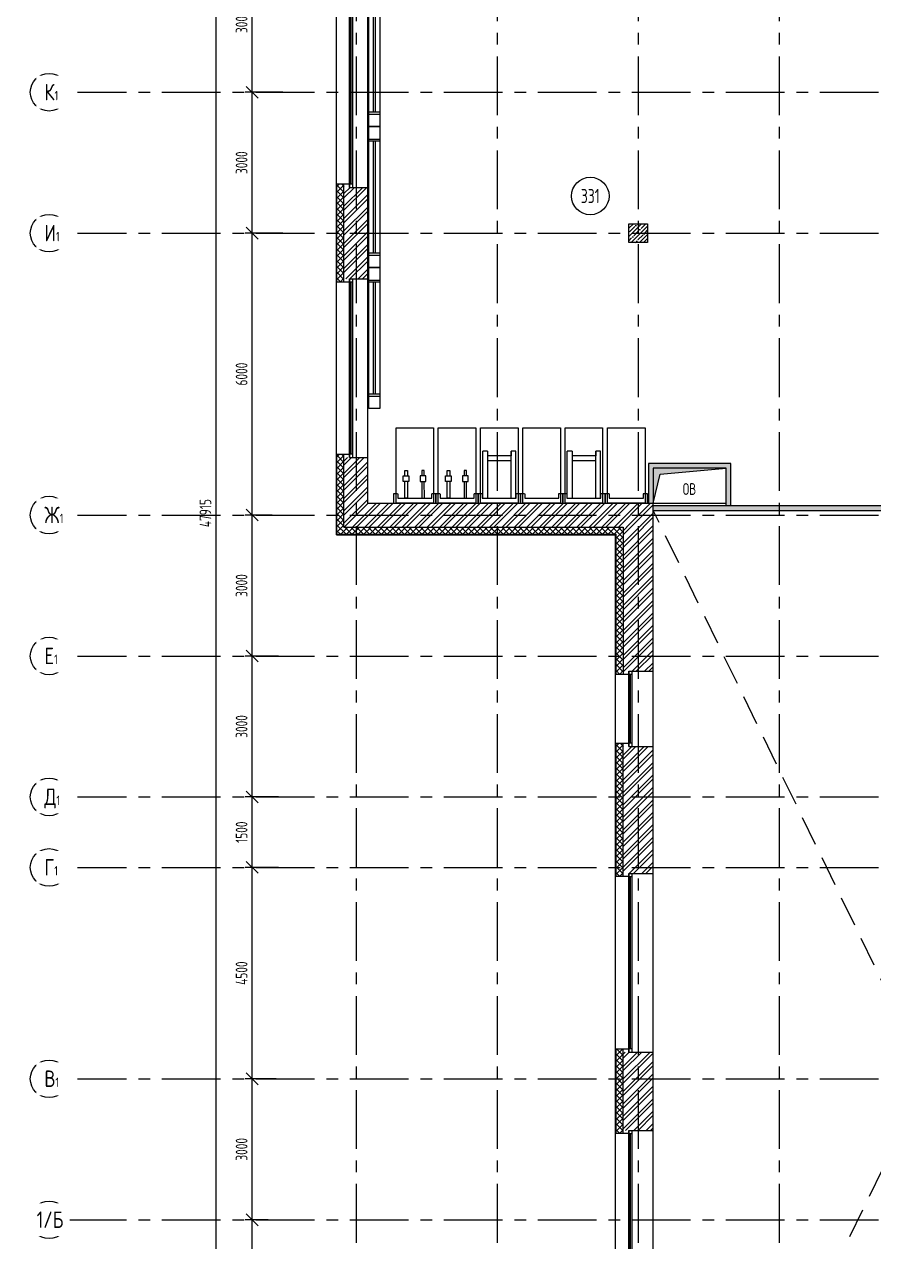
# Model space of a CAD drawing. Header units: millimetres. Extents: x -9318 to 9016603, y 0 to 838141.
# Drawn here: x 50342 to 68412, y 427543 to 453452 of the extents above; entities that cross this region are included whole.
import ezdxf
from ezdxf import colors
from ezdxf.entities.mleader import LeaderData, LeaderLine
from ezdxf.enums import TextEntityAlignment as Align
from ezdxf.math import Vec2, Vec3

# ---------------------------------------------------------------- set-up
doc = ezdxf.new("R2010")
doc.units = ezdxf.units.MM
doc.linetypes.add('CENTER', pattern=[2, 1.25, -0.25, 0.25, -0.25])
doc.linetypes.add('DASHED', pattern=[19.05, 12.7, -6.35])
doc.layers.get('Defpoints').update_dxf_attribs({"color": 8})
doc.layers.add('АР_новое окно', color=160, linetype='Continuous')
doc.layers.add('АР_Номер помещения', color=1, linetype='Continuous', lineweight=25)
doc.styles.add('ICOCPEUR', font='isocpeur.ttf')
doc.styles.add('ISOCPEUR', font='isocpeur.ttf', dxfattribs={"width": 0.7})
doc.styles.add('ГОСТ 2.304', font='isocpeur.ttf', dxfattribs={"width": 0.7})
doc.dimstyles.new('СПДС', dxfattribs={"dimscale": 100, "dimtxt": 2.5, "dimasz": 2.5, "dimexe": 1.5, "dimexo": 0, "dimgap": 1, "dimtad": 1, "dimdec": 0, "dimrnd": 1, "dimtxsty": 'ГОСТ 2.304', "dimblk": 'OBLIQUE', "dimcen": 2.5, "dimdle": 1.5, "dimadec": 0, "dimazin": 2, "dimtfac": 0.75, "dimtdec": 0, "dimtmove": 1, "dimatfit": 3, "dimfxl": 1, "dimtolj": 1, "dimarcsym": 1})
pattern_1 = [(45, (-887844.57, 501230.07), (-132.58252, 132.58252), []), (45, (-887756.18, 501230.07), (-132.58252, 132.58252), [])]

# ---------------------------------------------------------------- blocks, each defined once
blk = doc.blocks.new('*U544')
at = {"layer": 'АР_новое окно', "color": 8, "lineweight": 20}
for p, q in [((0, 3800), (-70, 3800)), ((0, 0), (-70, 0))]:
    blk.add_line(p, q, dxfattribs=at)
at = {"layer": 'АР_новое окно', "color": 8}
for p, q in [((-70, 3800), (-70, 0)), ((-70, 0), (-70, 3800)), ((0, 3730), (-70, 3730)), ((-35, 3730), (-35, 70)), ((0, 3800), (0, 0)), ((0, 70), (-70, 70))]:
    blk.add_line(p, q, dxfattribs=at)
blk = doc.blocks.new('*U545')
at = {"layer": 'АР_новое окно', "color": 8, "lineweight": 20}
for p, q in [((0, 3800), (-70, 3800)), ((0, 0), (-70, 0))]:
    blk.add_line(p, q, dxfattribs=at)
at = {"layer": 'АР_новое окно', "color": 8}
for p, q in [((-70, 3800), (-70, 0)), ((-70, 0), (-70, 3800)), ((0, 3730), (-70, 3730)), ((-35, 3730), (-35, 70)), ((0, 3800), (0, 0)), ((0, 70), (-70, 70))]:
    blk.add_line(p, q, dxfattribs=at)
blk = doc.blocks.new('*U537')
at = {"layer": 'АР_новое окно', "color": 8, "lineweight": 20}
for p, q in [((0, 1600), (-70, 1600)), ((0, 0), (-70, 0))]:
    blk.add_line(p, q, dxfattribs=at)
at = {"layer": 'АР_новое окно', "color": 8}
for p, q in [((-70, 1600), (-70, 0)), ((-70, 0), (-70, 1600)), ((0, 1600), (0, 0)), ((0, 1530), (-70, 1530)), ((-35, 1530), (-35, 70)), ((0, 70), (-70, 70))]:
    blk.add_line(p, q, dxfattribs=at)
blk = doc.blocks.new('_Oblique')
at = {"color": 8, "linetype": 'ByBlock', "lineweight": -2}
blk.add_line((-0.5, -0.5), (0.5, 0.5), dxfattribs=at)
blk = doc.blocks.new('*D1475')
at = {"color": 8, "lineweight": -2, "ltscale": 100, "transparency": 16777216}
for p, q in [((55189, 424858), (55189, 428158)), ((55531, 428008), (55039, 428008)), ((55531, 425008), (55039, 425008))]:
    blk.add_line(p, q, dxfattribs=at)
at = {"layer": 'Defpoints', "color": 0, "ltscale": 100, "transparency": 16777216}
for p in [(55189, 428008), (55531, 428008), (55531, 425008)]:
    blk.add_point(p, dxfattribs=at)
at = {"color": 8, "lineweight": -2, "ltscale": 100, "transparency": 16777216, "xscale": 250, "yscale": 250, "zscale": 250}
for p, rotation in [((55189, 428008), 90), ((55189, 425008), 270)]:
    blk.add_blockref('_Oblique', p, dxfattribs=dict(at, rotation=rotation))
at = {"color": 8, "ltscale": 100, "transparency": 16777216, "insert": (54964, 426508), "char_height": 250, "attachment_point": 5, "rotation": 90, "style": 'ГОСТ 2.304'}
blk.add_mtext('\\A1;3000', dxfattribs=at)
blk = doc.blocks.new('*D1476')
at = {"color": 8, "lineweight": -2, "ltscale": 100, "transparency": 16777216}
for p, q in [((55189, 427858), (55189, 431158)), ((55698, 431008), (55039, 431008)), ((55531, 428008), (55039, 428008))]:
    blk.add_line(p, q, dxfattribs=at)
at = {"layer": 'Defpoints', "color": 0, "ltscale": 100, "transparency": 16777216}
for p in [(55189, 431008), (55698, 431008), (55531, 428008)]:
    blk.add_point(p, dxfattribs=at)
at = {"color": 8, "lineweight": -2, "ltscale": 100, "transparency": 16777216, "xscale": 250, "yscale": 250, "zscale": 250}
for p, rotation in [((55189, 431008), 90), ((55189, 428008), 270)]:
    blk.add_blockref('_Oblique', p, dxfattribs=dict(at, rotation=rotation))
at = {"color": 8, "ltscale": 100, "transparency": 16777216, "insert": (54964, 429508), "char_height": 250, "attachment_point": 5, "rotation": 90, "style": 'ГОСТ 2.304'}
blk.add_mtext('\\A1;3000', dxfattribs=at)
blk = doc.blocks.new('*D1477')
at = {"color": 8, "lineweight": -2, "ltscale": 100, "transparency": 16777216}
for p, q in [((55189, 430858), (55189, 435658)), ((55752, 435508), (55039, 435508)), ((55698, 431008), (55039, 431008))]:
    blk.add_line(p, q, dxfattribs=at)
at = {"layer": 'Defpoints', "color": 0, "ltscale": 100, "transparency": 16777216}
for p in [(55189, 435508), (55752, 435508), (55698, 431008)]:
    blk.add_point(p, dxfattribs=at)
at = {"color": 8, "lineweight": -2, "ltscale": 100, "transparency": 16777216, "xscale": 250, "yscale": 250, "zscale": 250}
for p, rotation in [((55189, 435508), 90), ((55189, 431008), 270)]:
    blk.add_blockref('_Oblique', p, dxfattribs=dict(at, rotation=rotation))
at = {"color": 8, "ltscale": 100, "transparency": 16777216, "insert": (54964, 433258), "char_height": 250, "attachment_point": 5, "rotation": 90, "style": 'ГОСТ 2.304'}
blk.add_mtext('\\A1;4500', dxfattribs=at)
blk = doc.blocks.new('*D1478')
at = {"color": 8, "lineweight": -2, "ltscale": 100, "transparency": 16777216}
for p, q in [((55189, 435358), (55189, 437158)), ((55752, 437008), (55039, 437008)), ((55752, 435508), (55039, 435508))]:
    blk.add_line(p, q, dxfattribs=at)
at = {"layer": 'Defpoints', "color": 0, "ltscale": 100, "transparency": 16777216}
for p in [(55189, 437008), (55752, 437008), (55752, 435508)]:
    blk.add_point(p, dxfattribs=at)
at = {"color": 8, "lineweight": -2, "ltscale": 100, "transparency": 16777216, "xscale": 250, "yscale": 250, "zscale": 250}
for p, rotation in [((55189, 437008), 90), ((55189, 435508), 270)]:
    blk.add_blockref('_Oblique', p, dxfattribs=dict(at, rotation=rotation))
at = {"color": 8, "ltscale": 100, "transparency": 16777216, "insert": (54964, 436258), "char_height": 250, "attachment_point": 5, "rotation": 90, "style": 'ГОСТ 2.304'}
blk.add_mtext('\\A1;1500', dxfattribs=at)
blk = doc.blocks.new('*D1479')
at = {"color": 8, "lineweight": -2, "ltscale": 100, "transparency": 16777216}
for p, q in [((55613, 440008), (55039, 440008)), ((55189, 436858), (55189, 440158)), ((55752, 437008), (55039, 437008))]:
    blk.add_line(p, q, dxfattribs=at)
at = {"layer": 'Defpoints', "color": 0, "ltscale": 100, "transparency": 16777216}
for p in [(55189, 440008), (55613, 440008), (55752, 437008)]:
    blk.add_point(p, dxfattribs=at)
at = {"color": 8, "lineweight": -2, "ltscale": 100, "transparency": 16777216, "xscale": 250, "yscale": 250, "zscale": 250}
for p, rotation in [((55189, 440008), 90), ((55189, 437008), 270)]:
    blk.add_blockref('_Oblique', p, dxfattribs=dict(at, rotation=rotation))
at = {"color": 8, "ltscale": 100, "transparency": 16777216, "insert": (54964, 438508), "char_height": 250, "attachment_point": 5, "rotation": 90, "style": 'ГОСТ 2.304'}
blk.add_mtext('\\A1;3000', dxfattribs=at)
blk = doc.blocks.new('*D1429')
at = {"color": 8, "lineweight": -2, "ltscale": 100, "transparency": 16777216}
for p, q in [((55189, 439858), (55189, 443158)), ((55613, 443008), (55039, 443008)), ((55752, 440008), (55039, 440008))]:
    blk.add_line(p, q, dxfattribs=at)
at = {"layer": 'Defpoints', "color": 0, "ltscale": 100, "transparency": 16777216}
for p in [(55189, 443008), (55613, 443008), (55752, 440008)]:
    blk.add_point(p, dxfattribs=at)
at = {"color": 8, "lineweight": -2, "ltscale": 100, "transparency": 16777216, "xscale": 250, "yscale": 250, "zscale": 250}
for p, rotation in [((55189, 443008), 90), ((55189, 440008), 270)]:
    blk.add_blockref('_Oblique', p, dxfattribs=dict(at, rotation=rotation))
at = {"color": 8, "ltscale": 100, "transparency": 16777216, "insert": (54964, 441508), "char_height": 250, "attachment_point": 5, "rotation": 90, "style": 'ГОСТ 2.304'}
blk.add_mtext('\\A1;3000', dxfattribs=at)
blk = doc.blocks.new('*D1430')
at = {"color": 8, "lineweight": -2, "ltscale": 100, "transparency": 16777216}
for p, q in [((55189, 442858), (55189, 449158)), ((55844, 449008), (55039, 449008)), ((55613, 443008), (55039, 443008))]:
    blk.add_line(p, q, dxfattribs=at)
at = {"layer": 'Defpoints', "color": 0, "ltscale": 100, "transparency": 16777216}
for p in [(55189, 449008), (55844, 449008), (55613, 443008)]:
    blk.add_point(p, dxfattribs=at)
at = {"color": 8, "lineweight": -2, "ltscale": 100, "transparency": 16777216, "xscale": 250, "yscale": 250, "zscale": 250}
for p, rotation in [((55189, 449008), 90), ((55189, 443008), 270)]:
    blk.add_blockref('_Oblique', p, dxfattribs=dict(at, rotation=rotation))
at = {"color": 8, "ltscale": 100, "transparency": 16777216, "insert": (54964, 446008), "char_height": 250, "attachment_point": 5, "rotation": 90, "style": 'ГОСТ 2.304'}
blk.add_mtext('\\A1;6000', dxfattribs=at)
blk = doc.blocks.new('*D1431')
at = {"color": 8, "lineweight": -2, "ltscale": 100, "transparency": 16777216}
for p, q in [((55189, 448858), (55189, 452158)), ((55701, 452008), (55039, 452008)), ((55844, 449008), (55039, 449008))]:
    blk.add_line(p, q, dxfattribs=at)
at = {"layer": 'Defpoints', "color": 0, "ltscale": 100, "transparency": 16777216}
for p in [(55189, 452008), (55701, 452008), (55844, 449008)]:
    blk.add_point(p, dxfattribs=at)
at = {"color": 8, "lineweight": -2, "ltscale": 100, "transparency": 16777216, "xscale": 250, "yscale": 250, "zscale": 250}
for p, rotation in [((55189, 452008), 90), ((55189, 449008), 270)]:
    blk.add_blockref('_Oblique', p, dxfattribs=dict(at, rotation=rotation))
at = {"color": 8, "ltscale": 100, "transparency": 16777216, "insert": (54964, 450508), "char_height": 250, "attachment_point": 5, "rotation": 90, "style": 'ГОСТ 2.304'}
blk.add_mtext('\\A1;3000', dxfattribs=at)
blk = doc.blocks.new('*D1432')
at = {"color": 8, "lineweight": -2, "ltscale": 100, "transparency": 16777216}
for p, q in [((55701, 455008), (55039, 455008)), ((55189, 451858), (55189, 455158)), ((55844, 452008), (55039, 452008))]:
    blk.add_line(p, q, dxfattribs=at)
at = {"layer": 'Defpoints', "color": 0, "ltscale": 100, "transparency": 16777216}
for p in [(55189, 455008), (55701, 455008), (55844, 452008)]:
    blk.add_point(p, dxfattribs=at)
at = {"color": 8, "lineweight": -2, "ltscale": 100, "transparency": 16777216, "xscale": 250, "yscale": 250, "zscale": 250}
for p, rotation in [((55189, 455008), 90), ((55189, 452008), 270)]:
    blk.add_blockref('_Oblique', p, dxfattribs=dict(at, rotation=rotation))
at = {"color": 8, "ltscale": 100, "transparency": 16777216, "insert": (54964, 453508), "char_height": 250, "attachment_point": 5, "rotation": 90, "style": 'ГОСТ 2.304'}
blk.add_mtext('\\A1;3000', dxfattribs=at)
blk = doc.blocks.new('*D1436')
at = {"color": 8, "lineweight": -2, "ltscale": 100, "transparency": 16777216}
for p, q in [((54419, 467158), (54419, 418943)), ((54363, 467008), (54569, 467008)), ((54363, 419093), (54569, 419093))]:
    blk.add_line(p, q, dxfattribs=at)
at = {"layer": 'Defpoints', "color": 0, "ltscale": 100, "transparency": 16777216}
for p in [(54363, 467008), (54363, 419093), (54419, 419093)]:
    blk.add_point(p, dxfattribs=at)
at = {"color": 8, "lineweight": -2, "ltscale": 100, "transparency": 16777216, "xscale": 250, "yscale": 250, "zscale": 250}
for p, rotation in [((54419, 467008), 90), ((54419, 419093), 270)]:
    blk.add_blockref('_Oblique', p, dxfattribs=dict(at, rotation=rotation))
at = {"color": 8, "ltscale": 100, "transparency": 16777216, "insert": (54194, 443050), "char_height": 250, "attachment_point": 5, "rotation": 90, "style": 'ГОСТ 2.304'}
blk.add_mtext('\\A1;47915', dxfattribs=at)
blk = doc.blocks.new('_DotSmall')
at = {"color": 8, "linetype": 'ByBlock', "const_width": 0.5}
blk.add_lwpolyline([(-0.0625, 0, 1), (0.0625, 0, 1)], format="xyb", close=True, dxfattribs=at)
blk = doc.blocks.new('*U459')
at = {"layer": 'АР_Номер помещения', "color": 8}
blk.add_circle((1135, -4684), 400, dxfattribs=at)
at = {"color": 8, "style": 'ISOCPEUR', "width": 0.7, "flags": 1}
blk.add_attdef('КАТЕГОРИЯ', (-499, -2092), '', height=250, dxfattribs=at)
at = {"layer": 'АР_Номер помещения', "color": 8, "style": 'ISOCPEUR', "width": 0.7}
blk.add_attdef('НОМЕР_ПОМЕЩЕНИЯ', text='', height=300, dxfattribs=at).set_placement((1135, -4684), align=Align.MIDDLE_CENTER)
blk = doc.blocks.new('*U670')
at = {"layer": 'АР_новое окно', "color": 8, "lineweight": 20}
for p, q in [((0, 3800), (-70, 3800)), ((0, 0), (-70, 0))]:
    blk.add_line(p, q, dxfattribs=at)
at = {"layer": 'АР_новое окно', "color": 8}
for p, q in [((-70, 3800), (-70, 0)), ((-70, 0), (-70, 3800)), ((0, 3730), (-70, 3730)), ((-35, 3730), (-35, 70)), ((0, 3800), (0, 0)), ((0, 70), (-70, 70))]:
    blk.add_line(p, q, dxfattribs=at)
blk = doc.blocks.new('*U671')
at = {"layer": 'АР_новое окно', "color": 8, "lineweight": 20}
for p, q in [((0, 3800), (-70, 3800)), ((0, 0), (-70, 0))]:
    blk.add_line(p, q, dxfattribs=at)
at = {"layer": 'АР_новое окно', "color": 8}
for p, q in [((-70, 3800), (-70, 0)), ((-70, 0), (-70, 3800)), ((0, 3730), (-70, 3730)), ((-35, 3730), (-35, 70)), ((0, 3800), (0, 0)), ((0, 70), (-70, 70))]:
    blk.add_line(p, q, dxfattribs=at)
blk = doc.blocks.new('спорт инвентарь 1')
at = {"color": 8}
blk.add_lwpolyline([(-53, 0), (-852, 0), (-852, 1604), (-53, 1604)], close=True, dxfattribs=at)
for points in [[(-805, 111), (-805, 1112)], [(-704, 1112), (-805, 1112)], [(-704, 1112), (-704, 111)], [(-201, 1112), (-201, 1011), (-704, 1011), (-704, 911), (-201, 911)], [(-201, 111), (-201, 1112)], [(-101, 111), (-101, 1112), (-201, 1112)], [(-815, 201), (-900, 201), (-900, 0), (0, 0), (0, 201), (-90, 201)], [(-815, 201), (-815, 111)], [(-815, 111), (-90, 111)], [(-90, 111), (-90, 201)]]:
    blk.add_lwpolyline(points, dxfattribs=at)
blk = doc.blocks.new('бег дорожка')
at = {"color": 8}
blk.add_lwpolyline([(-53, 0), (-852, 0), (-852, 1604), (-53, 1604)], close=True, dxfattribs=at)
for points in [[(-818, 201), (-903, 201), (-903, 0), (-3, 0), (-3, 201), (-93, 201)], [(-815, 201), (-815, 111)], [(-815, 111), (-90, 111)], [(-90, 111), (-90, 201)]]:
    blk.add_lwpolyline(points, dxfattribs=at)
blk = doc.blocks.new('У127б')
at = {"color": 8, "ltscale": 250.120383}
for points in [[(190072, -190835), (189718, -190835), (189718, -190781), (190072, -190781)], [(190191, -190781), (190303, -190781), (190303, -190835), (190191, -190835)], [(190072, -191141), (189718, -191141), (189718, -191196), (190072, -191195)], [(190191, -191195), (190303, -191195), (190303, -191141), (190191, -191141)]]:
    blk.add_lwpolyline(points, dxfattribs=at)
for points in [[(190191, -190748), (190191, -190867), (190072, -190867), (190072, -190748)], [(190191, -191228), (190191, -191109), (190072, -191109), (190072, -191228)]]:
    blk.add_lwpolyline(points, close=True, dxfattribs=at)
blk = doc.blocks.new('A$C07331677')
at = {"color": 8}
for points in [[(0, 0), (0, 3000), (238, 3000), (238, 0)], [(0, 2688), (0, 2741), (238, 2741), (238, 2688)], [(143, 312), (143, 2688), (90, 2688), (90, 312)], [(0, 265), (0, 312), (238, 312), (238, 265)]]:
    blk.add_lwpolyline(points, close=True, dxfattribs=at)

msp = doc.modelspace()

# ---------------------------------------------------------------- hatches: boundary and pattern name
at = {"ltscale": 100}
h = msp.add_hatch(dxfattribs=at)
h.set_pattern_fill('ANSI37', color=256, scale=700)
h.set_pattern_definition([(45, (-918897.94, 483860.1), (-61.871843, 61.871843), []), (135, (-918897.94, 483860.1), (-61.871843, -61.871843), [])])
h.paths.add_polyline_path([(57142.2, 450047.96), (57142.03, 447967.96), (56992.03, 447967.96), (56992.2, 450047.96)])
h = msp.add_hatch(dxfattribs=at)
h.set_pattern_fill('ANSI32', color=256, scale=500)
h.set_pattern_definition([(45, (-887844.57, 504270.07), (-132.58252, 132.58252), []), (45, (-887756.18, 504270.07), (-132.58252, 132.58252), [])])
h.paths.add_polyline_path([(57652.03, 449982.96), (57142.03, 449982.96), (57142.03, 448032.96), (57652.03, 448032.96)])
h = msp.add_hatch(dxfattribs=at)
h.set_pattern_fill('ANSI35', color=256, scale=500)
h.set_pattern_definition([(45, (-893850.06, 489079.43), (-88.388348, 88.388348), []), (45, (-893761.68, 489079.43), (-88.388348, 88.388348), [156.25, -31.25, 0, -31.25])])
h.paths.add_polyline_path([(63602.03, 449207.96), (63202.03, 449207.96), (63202.03, 448807.96), (63602.03, 448807.96)])
h = msp.add_hatch(dxfattribs=at)
h.set_pattern_fill('ANSI37', color=256, scale=700)
h.set_pattern_definition([(45, (-912958.06, 475509.81), (-61.871843, 61.871843), []), (135, (-912958.06, 475509.81), (-61.871843, -61.871843), [])])
h.paths.add_polyline_path([(63081.91, 442747.96), (63081.91, 439617.67), (62931.91, 439617.67), (62931.91, 442597.96), (56992.03, 442597.96), (56992.03, 444297.96), (57142.03, 444297.96), (57142.03, 442747.96)])
h = msp.add_hatch(dxfattribs=at)
h.set_pattern_fill('ANSI32', color=256, scale=500)
h.set_pattern_definition(pattern_1)
h.paths.add_polyline_path([(57652.03, 444232.96), (57142.03, 444232.96), (57142.03, 442747.96), (63081.91, 442747.96), (63082.03, 442747.96), (63722.03, 442747.96), (63721.91, 443257.96), (57652.03, 443257.96)])
h = msp.add_hatch(dxfattribs=at)
h.set_pattern_fill('AR-CONC', color=256, scale=30)
h.set_pattern_definition([(50, (5759.64, 336407.27), (215.17805, -18.82564), [22.5, -247.5]), (355, (5759.64, 336407.27), (-41.6254, 225.65764), [18, -198]), (100.45144, (5777.57, 336405.7), (173.55265, 206.832), [19.12206, -210.34263]), (46.1842, (5759.64, 336467.27), (320.1724, -49.6558), [33.75, -371.25]), (96.63564, (5786.32, 336463.14), (280.3986, 292.2356), [28.6831, -315.5141]), (351.18416, (5759.64, 336467.27), (280.3986, 292.2356), [27, -297]), (21, (5789.64, 336452.27), (179.07212, -120.78567), [22.5, -247.5]), (326, (5789.64, 336452.27), (72.9946, 217.545), [18, -198]), (71.45144, (5804.56, 336442.2), (252.0667, 96.75935), [19.12206, -210.34263]), (37.5, (5759.64, 336407.274), (3.647957, 99.868156), [0, -195.6, 0, -201, 0, -198.75]), (7.5, (5759.64, 336407.27), (78.92086, 118.32351), [0, -114.6, 0, -191.1, 0, -75.75]), (327.5, (5692.74, 336407.274), (160.14673, -6.76646), [0, -75, 0, -234, 0, -310.5]), (317.5, (5662.74, 336407.27), (174.95585, 30.0315), [0, -97.5, 0, -155.4, 0, -220.5])])
h.paths.add_polyline_path([(63721.91, 443257.99), (63721.91, 443107.96), (63721.91, 443137.99), (63721.91, 443257.99), (63721.91, 443207.96), (65271.91, 443207.96), (65271.91, 444007.96), (63721.91, 444007.96), (63721.91, 443257.96), (63621.91, 443257.96), (63621.91, 444107.96), (65379.14, 444107.96), (65371.91, 443207.96), (69209.7, 443207.96), (69202.03, 443507.96), (69322.03, 443507.96), (69322.03, 443207.96), (75201.65, 443207.96), (75202.03, 443207.96), (75202.03, 443107.96), (69602.03, 443107.96), (69602.03, 443207.96), (69202.03, 443207.96), (69202.03, 443107.96), (63721.91, 443107.96), (63721.91, 443257.99), (63721.91, 443257.99), (63721.91, 443137.99), (63721.91, 443257.99)])
h = msp.add_hatch(dxfattribs=at)
h.set_pattern_fill('ANSI31', color=256)
h.set_pattern_definition([(45, (5759.63739, 336407.27439), (-0.08838834765, 0.08838834765), [])])
h.paths.add_polyline_path([(65271.91, 444007.96), (63721.91, 444007.96), (63721.91, 443257.96), (63870.57, 443881.1)])
h = msp.add_hatch(dxfattribs=at)
h.set_pattern_fill('ANSI32', color=256, scale=500)
h.set_pattern_definition(pattern_1)
h.paths.add_polyline_path([(63722.03, 442749.77), (63082.03, 442749.77), (63081.91, 439682.67), (63721.91, 439682.67)])
h = msp.add_hatch(dxfattribs=at)
h.set_pattern_fill('ANSI37', color=256, scale=700)
h.set_pattern_definition([(45, (-912958.06, 471205.1), (-61.871843, 61.871843), []), (135, (-912958.06, 471205.1), (-61.871843, -61.871843), [])])
h.paths.add_polyline_path([(63081.91, 438147.67), (63081.91, 435312.96), (62931.91, 435312.96), (62931.91, 438147.67)])
h = msp.add_hatch(dxfattribs=at)
h.set_pattern_fill('ANSI32', color=256, scale=500)
h.set_pattern_definition(pattern_1)
h.paths.add_polyline_path([(63721.91, 438082.67), (63081.91, 438082.67), (63082.03, 435377.96), (63722.03, 435377.96)])
h = msp.add_hatch(dxfattribs=at)
h.set_pattern_fill('ANSI37', color=256, scale=700)
h.set_pattern_definition([(45, (-912958.06, 465735.1), (-61.871843, 61.871843), []), (135, (-912958.06, 465735.1), (-61.871843, -61.871843), [])])
h.paths.add_polyline_path([(63081.91, 431642.96), (63081.91, 429842.96), (62931.91, 429842.96), (62931.91, 431642.96)])
h = msp.add_hatch(dxfattribs=at)
h.set_pattern_fill('ANSI32', color=256, scale=500)
h.set_pattern_definition(pattern_1)
h.paths.add_polyline_path([(63721.91, 431577.96), (63081.91, 431577.96), (63081.91, 429907.96), (63721.91, 429907.96)])

# ---------------------------------------------------------------- linework, layer by layer
at = {"linetype": 'CENTER', "ltscale": 1000}
for p, q in [((57402.03, 470770.43), (57402.03, 415038.08)), ((60402.03, 470770.43), (60402.03, 415038.08)), ((63402.03, 470770.43), (63402.03, 415038.08)), ((66402.03, 470770.43), (66402.03, 415038.08)), ((51268.34, 452007.96), (134446.74, 452007.96)), ((51268.34, 449007.96), (134446.74, 449007.96)), ((51268.34, 443007.96), (134446.74, 443007.96)), ((51268.34, 440007.96), (134446.74, 440007.96)), ((51268.34, 437007.96), (134446.74, 437007.96)), ((51268.34, 435507.96), (134446.74, 435507.96)), ((51268.34, 431007.96), (134446.74, 431007.96)), ((51268.34, 428007.96), (134446.74, 428007.96))]:
    msp.add_line(p, q, dxfattribs=at)
at = {"ltscale": 100}
for p, q in [((56982.03, 442587.96), (56982.03, 455427.96)), ((56992.03, 447967.96), (56992.03, 450047.96)), ((57142.03, 447967.96), (57142.03, 450047.96)), ((57260.95, 450047.96), (57142.03, 450047.96)), ((57260.95, 449982.96), (57260.95, 450047.96)), ((57260.95, 449982.96), (57652.03, 449982.96)), ((57652.03, 448032.96), (57652.03, 449982.96)), ((57260.95, 448032.96), (57652.03, 448032.96)), ((57260.95, 447967.96), (57260.95, 448032.96)), ((57260.95, 447967.96), (57142.03, 447967.96)), ((56992.03, 442597.96), (56992.03, 444297.96)), ((57142.03, 442747.96), (57142.03, 444297.96)), ((57260.95, 444297.96), (57142.03, 444297.96)), ((57260.95, 444232.96), (57260.95, 444297.96)), ((57260.95, 444232.96), (57652.03, 444232.96)), ((57652.03, 443257.96), (57652.03, 444232.96)), ((65371.91, 444107.96), (63621.91, 444107.96)), ((63621.91, 444107.96), (63621.91, 443257.96)), ((65371.91, 443207.96), (65371.91, 444107.96)), ((65271.91, 444007.96), (63721.91, 444007.96)), ((63721.91, 444007.96), (63721.91, 443257.96)), ((65271.91, 443207.96), (65271.91, 444007.96)), ((57652.03, 443257.96), (63721.91, 443257.96)), ((63721.91, 439682.67), (63721.91, 443257.96)), ((56982.03, 442587.96), (62921.91, 442587.96)), ((56992.03, 442597.96), (62931.91, 442597.96)), ((57142.03, 442747.96), (63081.91, 442747.96)), ((62931.91, 439617.67), (62931.91, 442597.96)), ((63081.91, 442747.96), (63081.91, 439617.67)), ((63200.82, 439617.67), (63081.91, 439617.67)), ((63200.82, 439682.67), (63721.91, 439682.67)), ((63200.82, 439617.67), (63200.82, 439682.67)), ((62931.91, 435312.96), (62931.91, 438147.67)), ((63081.91, 435312.96), (63081.91, 438147.67)), ((63200.82, 438147.67), (63081.91, 438147.67)), ((63200.82, 438082.67), (63200.82, 438147.67)), ((63200.82, 438082.67), (63721.91, 438082.67)), ((63721.91, 435377.96), (63721.91, 438082.67)), ((63200.83, 435312.96), (63081.91, 435312.96)), ((63200.83, 435377.96), (63721.91, 435377.96)), ((63200.83, 435312.96), (63200.83, 435377.96)), ((62931.91, 429842.96), (62931.91, 431642.96)), ((63081.91, 429842.96), (63081.91, 431642.96)), ((63200.83, 431642.96), (63081.91, 431642.96)), ((63200.83, 431577.96), (63200.83, 431642.96)), ((63200.83, 431577.96), (63721.91, 431577.96)), ((63721.91, 429907.96), (63721.91, 431577.96)), ((63200.83, 429842.96), (63081.91, 429842.96)), ((63200.83, 429907.96), (63721.91, 429907.96)), ((63200.83, 429842.96), (63200.83, 429907.96))]:
    msp.add_line(p, q, dxfattribs=at)
at = {"lineweight": 15, "ltscale": 100}
for p, q in [((57652.03, 452932.96), (57652.03, 454242.96)), ((57260.95, 449982.96), (57260.95, 453782.96)), ((57260.95, 444232.96), (57260.95, 448032.96)), ((63200.82, 438082.67), (63200.82, 439682.67)), ((63200.83, 431577.96), (63200.83, 435377.96)), ((63200.83, 426107.96), (63200.83, 429907.96))]:
    msp.add_line(p, q, dxfattribs=at)
for p, q in [((57652.03, 449982.96), (57652.03, 453782.96)), ((57652.03, 444232.96), (57652.03, 448032.96)), ((62921.91, 418292.96), (62921.91, 442587.96)), ((63721.91, 438082.67), (63721.91, 439682.67)), ((63721.91, 431577.96), (63721.91, 435377.96)), ((63721.91, 426107.96), (63721.91, 429907.96))]:
    msp.add_line(p, q)
at = {"linetype": 'DASHED', "ltscale": 50}
for p, q in [((75081.91, 419715.34), (63721.91, 443107.96)), ((63721.91, 419092.96), (75402.03, 443007.96))]:
    msp.add_line(p, q, dxfattribs=at)
at = {"ltscale": 100}
for points in [[(57142.36, 450047.96), (56982.03, 450047.96)], [(57142.36, 447967.96), (56982.03, 447967.96)], [(57142.36, 444297.96), (56982.03, 444297.96)], [(63721.91, 443207.96), (75602.03, 443207.96)], [(63721.91, 443107.96), (69202.03, 443107.96)], [(63081.91, 439617.67), (62921.91, 439617.67)], [(63081.91, 438147.67), (62921.91, 438147.67)], [(63081.91, 435312.96), (62921.91, 435312.96)], [(63081.91, 431642.96), (62921.91, 431642.96)], [(63081.91, 429842.96), (62921.91, 429842.96)]]:
    msp.add_lwpolyline(points, dxfattribs=at)
msp.add_lwpolyline([(63202.03, 449207.96), (63602.03, 449207.96), (63602.03, 448807.96), (63202.03, 448807.96)], close=True, dxfattribs=at)
msp.add_lwpolyline([(63721.91, 443257.96), (65271.91, 443257.96), (65271.91, 444007.96), (63721.91, 444007.96)], close=True)
msp.add_lwpolyline([(63721.91, 443257.96), (63870.57, 443881.1), (65271.91, 444007.96)])
at = {"ltscale": 0.5}
for centre in [(50868.34, 452007.96), (50868.34, 449007.96), (50868.34, 443007.96), (50868.34, 440007.96), (50868.34, 437007.96), (50868.34, 435507.96), (50868.34, 431007.96), (50868.34, 428007.96)]:
    msp.add_circle(centre, 400, dxfattribs=at)

# ---------------------------------------------------------------- block references
at = {"ltscale": 250.120383}
for name, p, rotation in [('A$C07331677', (57906.21, 454275.55), 180), ('A$C07331677', (57906.21, 451275.55), 180), ('A$C07331677', (57906.21, 448275.55), 180), ('У127б', (-132343.8, 253651.24), 90.00000000000001), ('У127б', (-131443.78, 253651.19), 90.00000000000001)]:
    msp.add_blockref(name, p, dxfattribs=dict(at, rotation=rotation))
at = {"xscale": -1, "rotation": 180}
for name, p in [('*U671', (57330.95, 453782.96)), ('*U670', (57330.95, 448032.96)), ('*U537', (63270.82, 439682.67)), ('*U545', (63270.83, 435377.96)), ('*U544', (63270.83, 429907.96))]:
    msp.add_blockref(name, p, dxfattribs=at)
ref = msp.add_blockref('*U459', (61247.79, 454482.72))
ref.add_attrib('НОМЕР_ПОМЕЩЕНИЯ', '331', dxfattribs={"layer": 'АР_Номер помещения', "color": 8, "height": 300, "style": 'ISOCPEUR', "width": 0.7}).set_placement((62383.03, 449799.2), align=Align.MIDDLE_CENTER)
at = {"ltscale": 250.120383}
for name, p in [('бег дорожка', (59101.84, 443257.96)), ('бег дорожка', (60001.85, 443257.91)), ('спорт инвентарь 1', (60899.23, 443257.91)), ('бег дорожка', (61801.89, 443257.91)), ('спорт инвентарь 1', (62699.26, 443257.91)), ('бег дорожка', (63601.92, 443257.91))]:
    msp.add_blockref(name, p, dxfattribs=at)

# ---------------------------------------------------------------- texts
at = {"ltscale": 100, "insert": (64492.06, 443561.77), "char_height": 250, "attachment_point": 5, "line_spacing_factor": 0.7, "style": 'ICOCPEUR'}
msp.add_mtext('\\A1;{\\W0.7;ОВ}', dxfattribs=at)

# ---------------------------------------------------------------- dimensions: what is measured, and where the dimension line sits
at = {"ltscale": 100}
for base, p1, p2, picture, middle in [((54418.79, 419092.96), (54362.98, 467007.96), (54362.98, 419092.96), '*D1436', (54193.79, 443050.46)), ((55189.35, 455007.96), (55843.62, 452007.96), (55700.62, 455007.96), '*D1432', (54964.35, 453507.96)), ((55189.35, 452007.96), (55843.62, 449007.96), (55700.62, 452007.96), '*D1431', (54964.35, 450507.96)), ((55189.35, 449007.96), (55612.83, 443007.96), (55843.62, 449007.96), '*D1430', (54964.35, 446007.96)), ((55189.35, 443007.96), (55752.33, 440007.96), (55612.83, 443007.96), '*D1429', (54964.35, 441507.96)), ((55189.35, 440007.96), (55752.33, 437007.96), (55612.83, 440007.96), '*D1479', (54964.35, 438507.96)), ((55189.35, 437007.96), (55752.33, 435507.96), (55752.33, 437007.96), '*D1478', (54964.35, 436257.96)), ((55189.35, 435507.96), (55698.26, 431007.96), (55752.33, 435507.96), '*D1477', (54964.35, 433257.96)), ((55189.35, 431007.96), (55531.29, 428007.96), (55698.26, 431007.96), '*D1476', (54964.35, 429507.96)), ((55189.35, 428007.96), (55531.29, 425007.96), (55531.29, 428007.96), '*D1475', (54964.35, 426507.96))]:
    dim = msp.add_linear_dim(base=base, p1=p1, p2=p2, angle=90, dimstyle='СПДС', override={"dimclrd": 8, "dimclre": 8, "dimclrt": 8}, dxfattribs=at)
    dim.commit()
    dim.dimension.update_dxf_attribs({"geometry": picture, "text_midpoint": middle})

# ---------------------------------------------------------------- next in the draw order: texts
at = {"char_height": 350, "width": 528.8202, "attachment_point": 1, "line_spacing_factor": 1.149209, "style": 'ГОСТ 2.304', "bg_fill": 2}
for s, insert in [('{\\W0.8;К\\H0.57143x;1}', (50768.52, 452185.74)), ('{\\W0.8;И\\H0.57143x;1}', (50768.52, 449185.74)), ('{\\W0.8;Ж\\H0.57143x;1}', (50768.52, 443185.74)), ('{\\W0.8;Е\\H0.57143x;1}', (50768.52, 440185.74)), ('{\\W0.8;Д\\H0.57143x;1}', (50768.52, 437185.74)), ('{\\W0.8;Г\\H0.57143x;1}', (50768.52, 435685.74)), ('{\\W0.8;В\\H0.57143x;1}', (50768.52, 431185.74)), ('{\\W0.8;1/Б}', (50603.56, 428185.74))]:
    msp.add_mtext(s, dxfattribs=dict(at, insert=insert))

# ---------------------------------------------------------------- next in the draw order: leaders
ml = msp.add_multileader_mtext('Standard')
ml.set_content('+13,200', color=8, style='ISOCPEUR')
ml.set_leader_properties(color=8, linetype='Continuous', lineweight=-1)
ml.set_arrow_properties(name='DOTSMALL')
ml.build(insert=Vec2(0, 0))
ml.multileader.update_dxf_attribs({"has_text_frame": 1, "text_left_attachment_type": 4, "text_right_attachment_type": 4, "dogleg_length": 100, "arrow_head_size": 180})
ctx = ml.context
ctx.base_point, ctx.char_height, ctx.arrow_head_size, ctx.landing_gap_size, ctx.plane_origin = Vec3(93068.63, 826103.47), 250, 180, 50, Vec3(90907.41, 825512.23)
ctx.left_attachment, ctx.right_attachment = 4, 4
notes = []
notes.append((ctx, [(0, (0, 0, 0), (0, 0), (1, 0), 1, [])]))
ctx.mtext.insert, ctx.mtext.width, ctx.mtext.line_spacing_style, ctx.mtext.flow_direction = Vec3(93118.63, 826436.81), 852.697, 2, 5
ml = msp.add_multileader_mtext('Standard')
ml.set_content('+11,550', color=8, style='ISOCPEUR')
ml.set_leader_properties(color=8, linetype='Continuous', lineweight=-1)
ml.set_arrow_properties(name='DOTSMALL')
ml.build(insert=Vec2(0, 0))
ml.multileader.update_dxf_attribs({"has_text_frame": 1, "text_left_attachment_type": 4, "text_right_attachment_type": 4, "dogleg_length": 100, "arrow_head_size": 180})
ctx = ml.context
ctx.base_point, ctx.char_height, ctx.arrow_head_size, ctx.landing_gap_size, ctx.plane_origin = Vec3(88068.63, 825358.47), 250, 180, 50, Vec3(85907.41, 824767.23)
ctx.left_attachment, ctx.right_attachment = 4, 4
notes.append((ctx, [(0, (0, 0, 0), (0, 0), (1, 0), 1, [])]))
ctx.mtext.insert, ctx.mtext.width, ctx.mtext.line_spacing_style, ctx.mtext.flow_direction = Vec3(88118.63, 825691.81), 852.697, 2, 5
ml = msp.add_multileader_mtext('Standard')
ml.set_content('+13,700', color=8, style='ISOCPEUR')
ml.set_leader_properties(color=8, linetype='Continuous', lineweight=-1)
ml.set_arrow_properties(name='DOTSMALL')
ml.build(insert=Vec2(0, 0))
ml.multileader.update_dxf_attribs({"has_text_frame": 1, "text_left_attachment_type": 4, "text_right_attachment_type": 4, "dogleg_length": 100, "arrow_head_size": 180})
ctx = ml.context
ctx.base_point, ctx.char_height, ctx.arrow_head_size, ctx.landing_gap_size, ctx.plane_origin = Vec3(118053.07, 658154.33), 250, 180, 50, Vec3(117803.7, 657493.51)
ctx.left_attachment, ctx.right_attachment = 4, 4
notes.append((ctx, [(0, (0, 0, 0), (0, 0), (1, 0), 1, [])]))
ctx.mtext.insert, ctx.mtext.width, ctx.mtext.line_spacing_style, ctx.mtext.flow_direction = Vec3(118103.07, 658487.66), 852.697, 2, 5
ml = msp.add_multileader_mtext('Standard')
ml.set_content('+13,700', color=8, style='ISOCPEUR')
ml.set_leader_properties(color=8, linetype='Continuous', lineweight=-1)
ml.set_arrow_properties(name='DOTSMALL')
ml.build(insert=Vec2(0, 0))
ml.multileader.update_dxf_attribs({"has_text_frame": 1, "text_left_attachment_type": 4, "text_right_attachment_type": 4, "dogleg_length": 100, "arrow_head_size": 180})
ctx = ml.context
ctx.base_point, ctx.char_height, ctx.arrow_head_size, ctx.landing_gap_size, ctx.plane_origin = Vec3(79585.57, 658000.47), 250, 180, 50, Vec3(77424.36, 657409.23)
ctx.left_attachment, ctx.right_attachment = 4, 4
notes.append((ctx, [(0, (0, 0, 0), (0, 0), (1, 0), 1, [])]))
ctx.mtext.insert, ctx.mtext.width, ctx.mtext.line_spacing_style, ctx.mtext.flow_direction = Vec3(79635.57, 658333.81), 852.697, 2, 5
ml = msp.add_multileader_mtext('Standard')
ml.set_content('+15,850', color=8, style='ISOCPEUR')
ml.set_leader_properties(color=8, linetype='Continuous', lineweight=-1)
ml.set_arrow_properties(name='DOTSMALL')
ml.build(insert=Vec2(0, 0))
ml.multileader.update_dxf_attribs({"has_text_frame": 1, "text_left_attachment_type": 4, "text_right_attachment_type": 4, "dogleg_length": 100, "arrow_head_size": 180})
ctx = ml.context
ctx.base_point, ctx.char_height, ctx.arrow_head_size, ctx.landing_gap_size, ctx.plane_origin = Vec3(78411.29, 652860.4), 250, 180, 50, Vec3(78329.9, 651149.71)
ctx.left_attachment, ctx.right_attachment = 4, 4
notes.append((ctx, [(0, (0, 0, 0), (0, 0), (1, 0), 1, [])]))
ctx.mtext.insert, ctx.mtext.width, ctx.mtext.defined_height, ctx.mtext.line_spacing_style, ctx.mtext.flow_direction = Vec3(78461.29, 653193.74), 696.0353, 776.46, 2, 5
ml = msp.add_multileader_mtext('Standard')
ml.set_content('+15,850', color=8, style='ISOCPEUR')
ml.set_leader_properties(color=8, linetype='Continuous', lineweight=-1)
ml.set_arrow_properties(name='DOTSMALL')
ml.build(insert=Vec2(0, 0))
ml.multileader.update_dxf_attribs({"has_text_frame": 1, "text_left_attachment_type": 4, "text_right_attachment_type": 4, "dogleg_length": 100, "arrow_head_size": 180})
ctx = ml.context
ctx.base_point, ctx.char_height, ctx.arrow_head_size, ctx.landing_gap_size, ctx.plane_origin = Vec3(116043.29, 652621.27), 250, 180, 50, Vec3(116522.41, 649668.82)
ctx.left_attachment, ctx.right_attachment = 4, 4
notes.append((ctx, [(0, (0, 0, 0), (0, 0), (1, 0), 1, [])]))
ctx.mtext.insert, ctx.mtext.width, ctx.mtext.line_spacing_style, ctx.mtext.flow_direction = Vec3(116093.29, 652954.61), 852.697, 2, 5
ml = msp.add_multileader_mtext('Standard')
ml.set_content('+9,800', color=8, style='ISOCPEUR')
ml.set_leader_properties(color=8, linetype='Continuous', lineweight=-1)
ml.set_arrow_properties(name='DOTSMALL')
ml.build(insert=Vec2(0, 0))
ml.multileader.update_dxf_attribs({"has_text_frame": 1, "text_left_attachment_type": 4, "text_right_attachment_type": 4, "dogleg_length": 100, "arrow_head_size": 180})
ctx = ml.context
ctx.base_point, ctx.char_height, ctx.arrow_head_size, ctx.landing_gap_size, ctx.plane_origin = Vec3(118053.07, 538154.33), 250, 180, 50, Vec3(117803.7, 537493.51)
ctx.left_attachment, ctx.right_attachment = 4, 4
notes.append((ctx, [(0, (0, 0, 0), (0, 0), (1, 0), 1, [])]))
ctx.mtext.insert, ctx.mtext.width, ctx.mtext.line_spacing_style, ctx.mtext.flow_direction = Vec3(118103.07, 538487.66), 852.697, 2, 5
ml = msp.add_multileader_mtext('Standard')
ml.set_content('+9,800', color=8, style='ISOCPEUR')
ml.set_leader_properties(color=8, linetype='Continuous', lineweight=-1)
ml.set_arrow_properties(name='DOTSMALL')
ml.build(insert=Vec2(0, 0))
ml.multileader.update_dxf_attribs({"has_text_frame": 1, "text_left_attachment_type": 4, "text_right_attachment_type": 4, "dogleg_length": 100, "arrow_head_size": 180})
ctx = ml.context
ctx.base_point, ctx.char_height, ctx.arrow_head_size, ctx.landing_gap_size, ctx.plane_origin = Vec3(79585.57, 538000.47), 250, 180, 50, Vec3(77424.36, 537409.23)
ctx.left_attachment, ctx.right_attachment = 4, 4
notes.append((ctx, [(0, (0, 0, 0), (0, 0), (1, 0), 1, [])]))
ctx.mtext.insert, ctx.mtext.width, ctx.mtext.line_spacing_style, ctx.mtext.flow_direction = Vec3(79635.57, 538333.81), 852.697, 2, 5
ml = msp.add_multileader_mtext('Standard')
ml.set_content('+11,750', color=8, style='ISOCPEUR')
ml.set_leader_properties(color=8, linetype='Continuous', lineweight=-1)
ml.set_arrow_properties(name='DOTSMALL')
ml.build(insert=Vec2(0, 0))
ml.multileader.update_dxf_attribs({"has_text_frame": 1, "text_left_attachment_type": 4, "text_right_attachment_type": 4, "dogleg_length": 100, "arrow_head_size": 180})
ctx = ml.context
ctx.base_point, ctx.char_height, ctx.arrow_head_size, ctx.landing_gap_size, ctx.plane_origin = Vec3(78411.29, 532860.4), 250, 180, 50, Vec3(78329.9, 531149.71)
ctx.left_attachment, ctx.right_attachment = 4, 4
notes.append((ctx, [(0, (0, 0, 0), (0, 0), (1, 0), 1, [])]))
ctx.mtext.insert, ctx.mtext.width, ctx.mtext.defined_height, ctx.mtext.line_spacing_style, ctx.mtext.flow_direction = Vec3(78461.29, 533193.74), 696.0353, 776.46, 2, 5
ml = msp.add_multileader_mtext('Standard')
ml.set_content('+11,750', color=8, style='ISOCPEUR')
ml.set_leader_properties(color=8, linetype='Continuous', lineweight=-1)
ml.set_arrow_properties(name='DOTSMALL')
ml.build(insert=Vec2(0, 0))
ml.multileader.update_dxf_attribs({"has_text_frame": 1, "text_left_attachment_type": 4, "text_right_attachment_type": 4, "dogleg_length": 100, "arrow_head_size": 180})
ctx = ml.context
ctx.base_point, ctx.char_height, ctx.arrow_head_size, ctx.landing_gap_size, ctx.plane_origin = Vec3(116043.29, 532621.27), 250, 180, 50, Vec3(116522.41, 529668.82)
ctx.left_attachment, ctx.right_attachment = 4, 4
notes.append((ctx, [(0, (0, 0, 0), (0, 0), (1, 0), 1, [])]))
ctx.mtext.insert, ctx.mtext.width, ctx.mtext.line_spacing_style, ctx.mtext.flow_direction = Vec3(116093.29, 532954.61), 852.697, 2, 5
ml = msp.add_multileader_mtext('Standard')
ml.set_content('+7,850', color=8, style='ISOCPEUR')
ml.set_leader_properties(color=8, linetype='Continuous', lineweight=-1)
ml.set_arrow_properties(name='DOTSMALL')
ml.build(insert=Vec2(0, 0))
ml.multileader.update_dxf_attribs({"has_text_frame": 1, "text_left_attachment_type": 4, "text_right_attachment_type": 4, "dogleg_length": 100, "arrow_head_size": 180})
ctx = ml.context
ctx.base_point, ctx.char_height, ctx.arrow_head_size, ctx.landing_gap_size, ctx.plane_origin = Vec3(82569.71, 434646.78), 250, 180, 50, Vec3(82488.32, 433379.22)
ctx.left_attachment, ctx.right_attachment = 4, 4
notes.append((ctx, [(0, (0, 0, 0), (0, 0), (1, 0), 1, [])]))
ctx.mtext.insert, ctx.mtext.width, ctx.mtext.line_spacing_style, ctx.mtext.flow_direction = Vec3(82619.71, 434980.11), 595.5678, 2, 5
for ctx, leaders in notes:
    for number, flags, end, landing, length, lines in leaders:
        leader = LeaderData()
        leader.index, (leader.has_last_leader_line, leader.has_dogleg_vector, leader.attachment_direction) = number, flags
        leader.last_leader_point, leader.dogleg_vector, leader.dogleg_length = Vec3(end), Vec3(landing), length
        for number, points, colour, breaks in lines:
            line = LeaderLine()
            line.index, line.vertices, line.color, line.breaks = number, Vec3.list(points), colors.encode_raw_color(colour), breaks
            leader.lines.append(line)
        ctx.leaders.append(leader)

doc.saveas('drawing.dxf')
